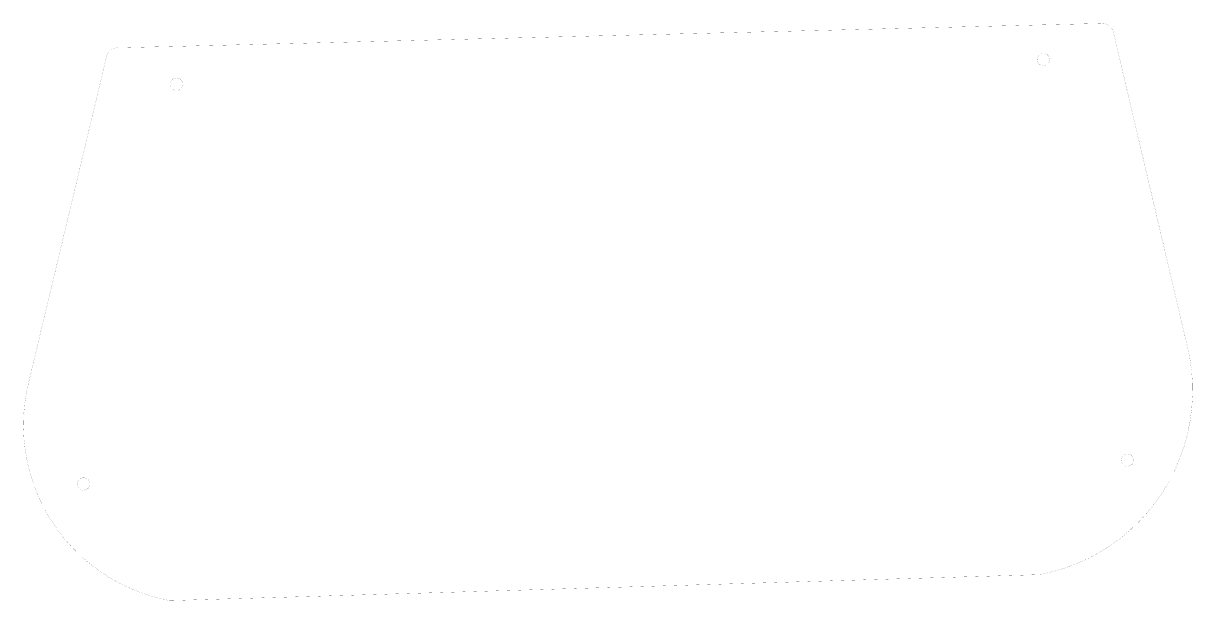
# Model space of a CAD drawing. Extents: x 0 to 20.4, y 0 to 10.1.
import ezdxf

# ---------------------------------------------------------------- set-up
doc = ezdxf.new("R2010")
doc.units = 0
doc.layers.get('0').update_dxf_attribs({"linetype": 'CONTINUOUS'})

msp = doc.modelspace()

# ---------------------------------------------------------------- linework, layer by layer
at = {"color": 5, "const_width": 0.00149}
for points in [[(19.742, 1.764), (19.605, 1.59), (19.456, 1.427), (19.296, 1.274), (19.24, 1.227), (19.203, 1.196), (19.127, 1.132), (18.948, 1.002), (18.761, 0.885), (18.566, 0.78), (18.365, 0.689), (18.158, 0.612), (17.95, 0.55), (17.946, 0.549), (17.731, 0.5), (17.73, 0.5), (17.711, 0.498), (17.709, 0.498), (17.7, 0.497), (15.37, 0.428), (5.049, 0.119), (2.611, 0.047), (2.597, 0.047), (2.583, 0.048), (2.569, 0.05), (2.469, 0.072), (2.361, 0.097), (2.158, 0.157), (1.959, 0.232), (1.765, 0.32), (1.578, 0.421), (1.398, 0.535), (1.227, 0.66), (1.064, 0.797), (0.912, 0.945), (0.769, 1.103), (0.696, 1.196), (0.638, 1.27), (0.519, 1.446), (0.411, 1.629), (0.317, 1.82), (0.308, 1.841), (0.236, 2.016), (0.168, 2.218), (0.115, 2.423), (0.103, 2.486), (0.075, 2.632), (0.05, 2.843), (0.039, 3.055), (0.043, 3.268), (0.062, 3.48), (0.095, 3.69), (0.424, 5.066), (1.04, 7.646), (1.486, 9.511), (1.5, 9.551), (1.523, 9.588), (1.553, 9.618), (1.59, 9.641), (1.63, 9.656), (1.672, 9.662), (1.725, 9.663), (2.242, 9.676), (2.469, 9.681), (3.114, 9.697), (3.759, 9.713), (5.049, 9.745), (10.21, 9.873), (15.026, 9.992), (15.37, 10.001), (15.542, 10.005), (16.66, 10.033), (17.305, 10.049), (17.95, 10.065), (18.748, 10.084), (18.806, 10.086), (18.85, 10.082), (18.893, 10.068), (18.931, 10.045), (18.963, 10.014), (18.987, 9.976), (19.002, 9.934), (19.541, 7.646), (20.148, 5.066), (20.284, 4.491), (20.33, 4.275), (20.362, 4.056), (20.378, 3.836), (20.379, 3.776), (20.38, 3.615), (20.366, 3.395), (20.338, 3.175), (20.295, 2.959), (20.238, 2.745), (20.186, 2.596), (20.166, 2.536), (20.144, 2.486), (20.08, 2.333), (19.98, 2.136), (19.867, 1.946), (19.742, 1.764)], [(17.889, 9.486), (17.88, 9.51), (17.865, 9.531), (17.846, 9.549), (17.823, 9.561), (17.797, 9.567), (17.771, 9.567), (17.746, 9.561), (17.723, 9.549), (17.703, 9.531), (17.689, 9.51), (17.679, 9.486), (17.676, 9.46), (17.679, 9.434), (17.684, 9.42), (17.689, 9.409), (17.703, 9.388), (17.723, 9.371), (17.746, 9.358), (17.771, 9.352), (17.797, 9.352), (17.823, 9.358), (17.846, 9.371), (17.865, 9.388), (17.88, 9.409), (17.884, 9.42), (17.889, 9.434), (17.893, 9.46), (17.889, 9.486)], [(2.792, 9.088), (2.785, 9.098), (2.783, 9.1), (2.764, 9.117), (2.74, 9.129), (2.715, 9.136), (2.689, 9.136), (2.664, 9.129), (2.641, 9.117), (2.621, 9.1), (2.619, 9.098), (2.606, 9.078), (2.597, 9.054), (2.594, 9.028), (2.597, 9.002), (2.606, 8.978), (2.621, 8.956), (2.641, 8.939), (2.646, 8.936), (2.664, 8.927), (2.689, 8.921), (2.715, 8.921), (2.74, 8.927), (2.759, 8.936), (2.764, 8.939), (2.783, 8.956), (2.792, 8.969), (2.798, 8.978), (2.807, 9.002), (2.81, 9.028), (2.807, 9.054), (2.798, 9.078), (2.792, 9.088)], [(19.208, 2.59), (19.185, 2.578), (19.165, 2.561), (19.15, 2.539), (19.141, 2.515), (19.138, 2.489), (19.138, 2.486), (19.141, 2.463), (19.15, 2.438), (19.165, 2.417), (19.185, 2.4), (19.208, 2.388), (19.233, 2.381), (19.259, 2.381), (19.284, 2.388), (19.308, 2.4), (19.327, 2.417), (19.342, 2.438), (19.351, 2.463), (19.354, 2.486), (19.354, 2.489), (19.351, 2.515), (19.342, 2.539), (19.327, 2.561), (19.308, 2.578), (19.284, 2.59), (19.259, 2.596), (19.233, 2.596), (19.208, 2.59)], [(1.005, 2.145), (0.99, 2.124), (0.981, 2.1), (0.978, 2.074), (0.981, 2.048), (0.99, 2.023), (1.005, 2.002), (1.005, 2.002), (1.024, 1.985), (1.048, 1.972), (1.073, 1.966), (1.099, 1.966), (1.124, 1.972), (1.147, 1.985), (1.167, 2.002), (1.167, 2.002), (1.179, 2.019), (1.182, 2.023), (1.191, 2.048), (1.194, 2.074), (1.191, 2.1), (1.182, 2.124), (1.179, 2.128), (1.167, 2.145), (1.147, 2.163), (1.146, 2.163), (1.124, 2.175), (1.099, 2.181), (1.073, 2.181), (1.048, 2.175), (1.026, 2.163), (1.024, 2.163), (1.005, 2.145)]]:
    msp.add_lwpolyline(points, close=True, dxfattribs=at)

doc.saveas('drawing.dxf')
